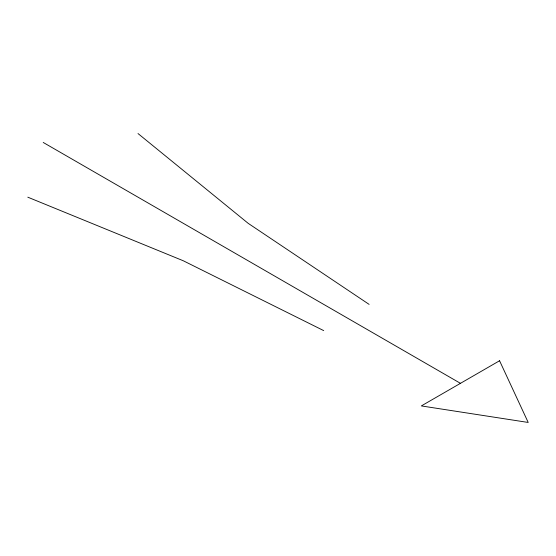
<?xml version="1.0" encoding="UTF-8"?>
<svg xmlns="http://www.w3.org/2000/svg" width="556" height="556" viewBox="0 0 556 556"><rect width="100%" height="100%" fill="white"/><g stroke="black" fill="none" stroke-linecap="round" stroke-linejoin="round"><path stroke-width="0.83" d="M27.8 197.178L183.306 260.778L323.696 330.611M43.229 142.461L460.451 383.334M369.121 304.382L248.171 223.331L138.013 133.551M499.566 360.754L421.337 405.922L528.2 422.449L499.566 360.754"/></g></svg>
